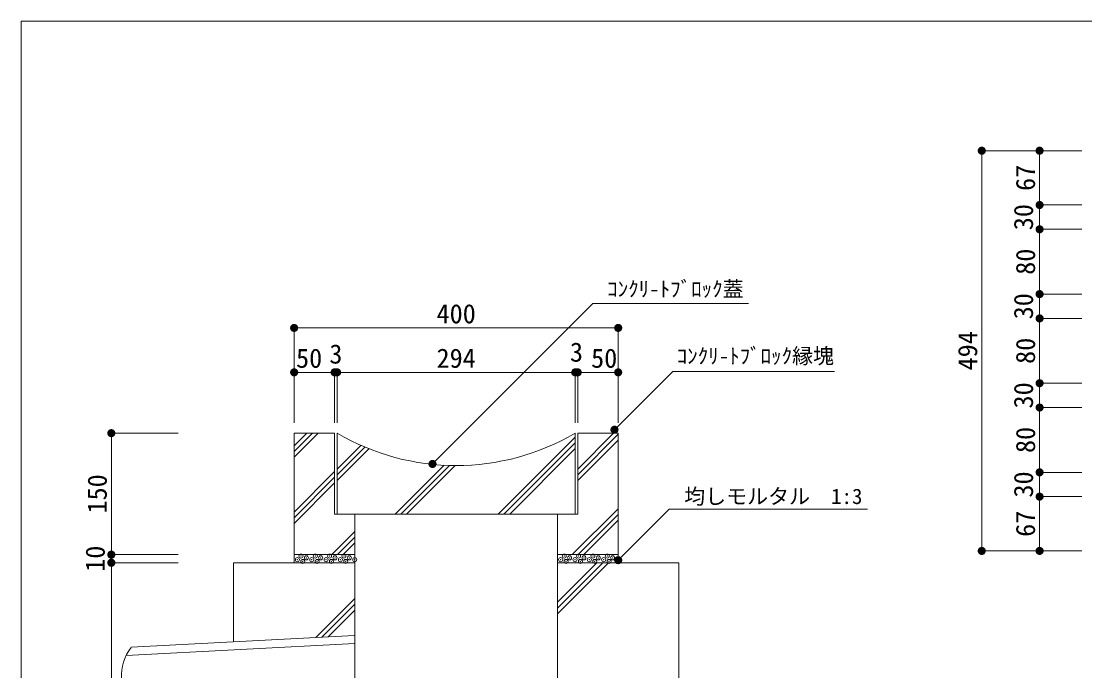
# Model space of a CAD drawing. Units: millimetres at full size, sheet at 1:10; some dimension numbers follow another scale. Extents: x 132 to 2870, y 2270 to 4137.
# Drawn here: x 132 to 1445, y 3280 to 4082 of the extents above; entities that cross this region are included whole.
import ezdxf
from ezdxf.enums import TextEntityAlignment as Align

# ---------------------------------------------------------------- set-up
doc = ezdxf.new("R2010")
doc.units = ezdxf.units.MM
doc.header["$LTSCALE"] = 10
doc.header["$PDMODE"] = 32
doc.header["$PDSIZE"] = 5
doc.linetypes.add('USER1', pattern=[50, 37.5, -12.5])
for name, color, linetype, lineweight in [('_0-0_', 7, 'Continuous', 13), ('ハッチ', 4, 'Continuous', 13), ('寸法', 1, 'Continuous', 13), ('本体', 7, 'Continuous', 13)]:
    doc.layers.add(name, color=color, linetype=linetype, lineweight=lineweight)
doc.styles.add('ＭＳ ゴシック', font='')
doc.styles.get('ＭＳ ゴシック').set_extended_font_data('MS Gothic')

# ---------------------------------------------------------------- blocks, each defined once
blk = doc.blocks.new('filled_dot')
at = {"color": 0, "linetype": 'Continuous', "lineweight": -2, "const_width": 1.25}
blk.add_lwpolyline([(-0.625, 0, 1), (0.625, 0, 1)], format="xyb", close=True, dxfattribs=at)

msp = doc.modelspace()

# ---------------------------------------------------------------- linework, layer by layer
at = {"layer": '_0-0_', "color": 3}
msp.add_line((521.68, 3648.49), (815.68, 3648.49), dxfattribs=at)
at = {"layer": '_0-0_', "color": 6}
msp.add_lwpolyline([(2869.94, 4081.85), (131.82, 4081.85), (131.82, 2270.04), (2869.94, 2270.04)], close=True, dxfattribs=at)
at = {"layer": 'ハッチ', "linetype": 'USER1'}
for p, q in [((468.68, 3543.72), (498.41, 3573.45)), ((818.68, 3514.94), (868.68, 3564.94)), ((521.68, 3514.92), (560.95, 3554.19)), ((734.76, 3473.45), (815.68, 3554.37)), ((607.48, 3473.45), (667.48, 3533.45)), ((468.68, 3461.92), (518.68, 3511.92)), ((826.18, 3423.45), (868.68, 3465.95)), ((529.2, 3423.45), (543.68, 3437.93))]:
    msp.add_line(p, q, dxfattribs=at)
at = {"layer": 'ハッチ'}
for p, q in [((468.68, 3550.79), (491.34, 3573.45)), ((468.68, 3557.86), (484.27, 3573.45)), ((818.68, 3529.08), (863.05, 3573.45)), ((818.68, 3522.01), (868.68, 3572.01)), ((521.68, 3529.07), (551, 3558.39)), ((720.62, 3473.45), (815.68, 3568.51)), ((727.69, 3473.45), (815.68, 3561.44)), ((521.68, 3522), (555.94, 3556.25)), ((593.34, 3473.45), (653.73, 3533.83)), ((600.41, 3473.45), (660.53, 3533.56)), ((468.68, 3476.07), (518.68, 3526.07)), ((468.68, 3469), (518.68, 3519)), ((812.04, 3423.45), (868.68, 3480.09)), ((819.11, 3423.45), (868.68, 3473.02)), ((515.06, 3423.45), (543.68, 3452.07)), ((522.13, 3423.45), (543.68, 3445)), ((793.68, 3364.67), (842.46, 3413.45)), ((793.68, 3357.6), (849.53, 3413.45)), ((793.68, 3350.53), (856.6, 3413.45)), ((495.58, 3321.13), (543.68, 3369.23)), ((503.05, 3321.52), (543.68, 3362.16)), ((510.51, 3321.91), (543.68, 3355.09))]:
    msp.add_line(p, q, dxfattribs=at)
for p in [(472.7, 3417.29), (477.12, 3421.71), (479.33, 3415.08), (483.75, 3419.5), (490.38, 3417.29), (494.8, 3421.71), (497.01, 3415.08), (501.43, 3419.5), (508.06, 3417.29), (512.48, 3421.71), (514.69, 3415.08), (519.11, 3419.5), (525.74, 3417.29), (530.16, 3421.71), (532.37, 3415.08), (536.79, 3419.5), (543.42, 3417.29), (797.7, 3417.29), (802.12, 3421.71), (804.33, 3415.08), (808.75, 3419.5), (815.38, 3417.29), (819.8, 3421.71), (822.01, 3415.08), (826.43, 3419.5), (833.06, 3417.29), (837.48, 3421.71), (839.69, 3415.08), (844.11, 3419.5), (850.74, 3417.29), (855.16, 3421.71), (857.37, 3415.08), (861.79, 3419.5), (868.42, 3417.29)]:
    msp.add_point(p, dxfattribs=at)
at = {"layer": '寸法'}
for p, q in [((1317.49, 3922.07), (1317.49, 3428.07)), ((1441.07, 3922.07), (1317.49, 3922.07)), ((1388.89, 3922.07), (1388.89, 3855.07)), ((1441.07, 3922.07), (1388.89, 3922.07)), ((1441.07, 3855.07), (1388.89, 3855.07)), ((1388.89, 3855.07), (1388.89, 3825.07)), ((1441.07, 3855.07), (1388.89, 3855.07)), ((1441.07, 3825.07), (1388.89, 3825.07)), ((1388.89, 3825.07), (1388.89, 3745.08)), ((1441.07, 3825.07), (1388.89, 3825.07)), ((1441.07, 3745.08), (1388.89, 3745.08)), ((1388.89, 3745.08), (1388.89, 3715.07)), ((1441.07, 3745.08), (1388.89, 3745.08)), ((868.68, 3703.36), (468.68, 3703.36)), ((468.68, 3586.17), (468.68, 3703.36)), ((868.68, 3586.17), (868.68, 3703.36)), ((1441.07, 3715.07), (1388.89, 3715.07)), ((1388.89, 3715.07), (1388.89, 3635.07)), ((1441.07, 3715.07), (1388.89, 3715.07)), ((468.68, 3648.49), (518.68, 3648.49)), ((468.68, 3586.17), (468.68, 3648.49)), ((498.68, 3648.49), (541.68, 3648.49)), ((518.68, 3586.17), (518.68, 3648.49)), ((518.68, 3586.17), (518.68, 3648.49)), ((521.68, 3586.17), (521.68, 3648.49)), ((521.68, 3648.49), (815.68, 3648.49)), ((521.68, 3586.17), (521.68, 3648.49)), ((795.68, 3648.49), (838.68, 3648.49)), ((815.68, 3586.17), (815.68, 3648.49)), ((815.68, 3586.17), (815.68, 3648.49)), ((818.68, 3586.17), (818.68, 3648.49)), ((818.68, 3648.49), (868.68, 3648.49)), ((818.68, 3586.17), (818.68, 3648.49)), ((868.68, 3586.17), (868.68, 3648.49)), ((1441.07, 3635.07), (1388.89, 3635.07)), ((1388.89, 3635.07), (1388.89, 3605.07)), ((1441.07, 3635.07), (1388.89, 3635.07)), ((1441.07, 3605.07), (1388.89, 3605.07)), ((1388.89, 3605.07), (1388.89, 3525.07)), ((1441.07, 3605.07), (1388.89, 3605.07)), ((243, 3573.45), (243, 3423.45)), ((325.54, 3573.45), (243, 3573.45)), ((1441.07, 3525.07), (1388.89, 3525.07)), ((1388.89, 3525.07), (1388.89, 3495.07)), ((1441.07, 3525.07), (1388.89, 3525.07)), ((1441.07, 3495.07), (1388.89, 3495.07)), ((1388.89, 3495.07), (1388.89, 3428.07)), ((1441.07, 3495.07), (1388.89, 3495.07)), ((243, 3443.45), (243, 3393.45)), ((1441.07, 3428.07), (1317.49, 3428.07)), ((1441.07, 3428.07), (1388.89, 3428.07)), ((325.54, 3423.45), (243, 3423.45)), ((325.54, 3423.45), (243, 3423.45)), ((325.54, 3413.45), (243, 3413.45)), ((243, 3413.45), (243, 3023.45)), ((325.54, 3413.45), (243, 3413.45))]:
    msp.add_line(p, q, dxfattribs=at)
for points in [[(639.43, 3535.43), (646.5, 3542.5), (837.43, 3733.43), (1029.62, 3733.43)], [(864.09, 3577.66), (871.16, 3584.73), (936, 3649.57), (1135.83, 3649.57)], [(868.68, 3416.65), (875.75, 3423.72), (931.6, 3479.57), (1176.25, 3479.57)]]:
    msp.add_lwpolyline(points, dxfattribs=at)
at = {"layer": '本体'}
for p, q in [((468.68, 3413.45), (468.68, 3573.45)), ((468.68, 3573.45), (518.68, 3573.45)), ((518.68, 3473.45), (518.68, 3573.45)), ((521.68, 3473.45), (521.68, 3573.45)), ((815.68, 3473.45), (815.68, 3573.45)), ((818.68, 3473.45), (818.68, 3573.45)), ((818.68, 3573.45), (868.68, 3573.45)), ((868.68, 3413.45), (868.68, 3573.45)), ((518.68, 3473.45), (818.68, 3473.45)), ((543.68, 3023.45), (543.68, 3473.45)), ((793.68, 3023.45), (793.68, 3473.45)), ((393.68, 3413.45), (543.68, 3413.45)), ((393.68, 3315.79), (393.68, 3413.45)), ((468.68, 3423.45), (543.68, 3423.45)), ((793.68, 3423.45), (868.68, 3423.45)), ((793.68, 3413.45), (943.68, 3413.45)), ((943.68, 2923.45), (943.68, 3413.45)), ((542.97, 3323.62), (267.66, 3309.19)), ((543.53, 3313.63), (261.23, 3298.84))]:
    msp.add_line(p, q, dxfattribs=at)
for centre, radius, start, end in [((668.68, 3823.56), 290.11, 239.55575, 300.44422), ((311.32, 3273.76), 56.01, 141.18998, 224.80998)]:
    msp.add_arc(centre, radius, start, end, dxfattribs=at)

# ---------------------------------------------------------------- block references
at = {"layer": '寸法', "xscale": 4, "yscale": 4}
for p, rotation in [((1317.49, 3922.07), 270), ((1388.89, 3922.07), 270), ((1388.89, 3855.07), 90), ((1388.89, 3855.07), 270), ((1388.89, 3825.07), 90), ((1388.89, 3825.07), 270), ((1388.89, 3745.08), 90), ((1388.89, 3745.08), 270), ((1388.89, 3715.07), 90), ((1388.89, 3715.07), 270), ((868.68, 3703.36), 180), ((518.68, 3648.49), 180), ((518.68, 3648.49), 180), ((815.68, 3648.49), 180), ((815.68, 3648.49), 180), ((868.68, 3648.49), 180), ((1388.89, 3635.07), 90), ((1388.89, 3635.07), 270), ((1388.89, 3605.07), 90), ((1388.89, 3605.07), 270), ((864.09, 3577.66), 45), ((243, 3573.45), 270), ((639.43, 3535.43), 45), ((1388.89, 3525.07), 90), ((1388.89, 3525.07), 270), ((1388.89, 3495.07), 90), ((1388.89, 3495.07), 270), ((243, 3423.45), 90), ((243, 3423.45), 90), ((1317.49, 3428.07), 90), ((1388.89, 3428.07), 90), ((243, 3413.45), 270), ((243, 3413.45), 270), ((868.68, 3416.65), 45)]:
    msp.add_blockref('filled_dot', p, dxfattribs=dict(at, rotation=rotation))
for p in [(468.68, 3703.36), (468.68, 3648.49), (521.68, 3648.49), (521.68, 3648.49), (818.68, 3648.49), (818.68, 3648.49)]:
    msp.add_blockref('filled_dot', p, dxfattribs=at)

# ---------------------------------------------------------------- texts
at = {"layer": '寸法', "style": 'ＭＳ ゴシック'}
for s, p in [('67', (1371.39, 3888.57)), ('30', (1368.89, 3840.07)), ('80', (1371.39, 3785.08)), ('30', (1368.89, 3730.08)), ('494', (1299.99, 3675.07)), ('80', (1371.39, 3675.07)), ('30', (1368.89, 3620.07)), ('80', (1371.39, 3565.07)), ('150', (225.5, 3498.45)), ('30', (1368.89, 3510.07)), ('67', (1371.39, 3461.57)), ('10', (223, 3418.45))]:
    msp.add_text(s, height=23.74, rotation=90, dxfattribs=at).set_placement(p, align=Align.MIDDLE_CENTER)
at = {"layer": '寸法', "color": 3, "style": 'ＭＳ ゴシック'}
for s, p in [('ｺﾝｸﾘ-ﾄﾌﾞﾛｯｸ蓋', (855.13, 3736.26)), ('ｺﾝｸﾘ-ﾄﾌﾞﾛｯｸ縁塊', (940.88, 3653.55)), ('均しモルタル\u30001:3', (950.12, 3480.26))]:
    msp.add_text(s, height=18.99, dxfattribs=at).set_placement(p, align=Align.BOTTOM_LEFT)
at = {"layer": '寸法', "style": 'ＭＳ ゴシック'}
for s, p in [('400', (668.68, 3720.86)), ('50', (487.16, 3665.99)), ('3', (520.18, 3671.19)), ('294', (668.68, 3665.99)), ('3', (817.18, 3673.49)), ('50', (851.38, 3665.99))]:
    msp.add_text(s, height=23.74, dxfattribs=at).set_placement(p, align=Align.MIDDLE_CENTER)

doc.saveas('drawing.dxf')
